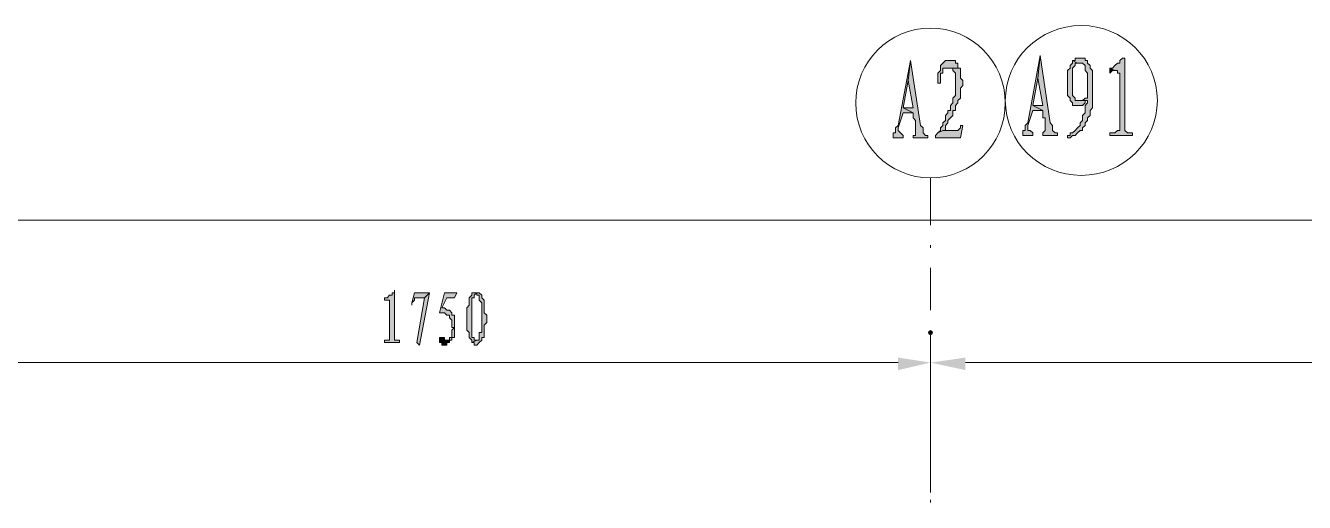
# Model space of a CAD drawing. Header units: millimetres. Extents: x 6 to 291, y 4 to 206.
# Drawn here: x 50 to 71.71, y 169.93 to 178.01 of the extents above; entities that cross this region are included whole.
import ezdxf

# ---------------------------------------------------------------- set-up
doc = ezdxf.new("R2010")
doc.units = ezdxf.units.MM
doc.layers.add('C00-00-00', color=7, linetype='Continuous')

msp = doc.modelspace()

# ---------------------------------------------------------------- hatches: boundary and pattern name
at = {"layer": 'C00-00-00'}
h = msp.add_hatch(color=256, dxfattribs=at)
h.dxf.hatch_style = 2
h.paths.add_polyline_path([(67.225334, 177.50367), (67.013667, 176.36067), (66.971334, 176.318337), (66.971334, 176.276003), (66.971334, 176.23367), (66.929001, 176.23367), (66.929001, 176.191337), (66.929001, 176.149003), (67.098334, 176.149003), (67.098334, 176.191337), (67.056001, 176.23367), (67.013667, 176.23367), (67.013667, 176.318337), (67.098334, 176.572337), (67.267667, 176.572337), (67.098334, 176.657003), (67.183001, 177.12267)])
h = msp.add_hatch(color=256, dxfattribs=at)
h.dxf.hatch_style = 2
h.paths.add_polyline_path([(67.225334, 177.50367), (67.183001, 177.12267), (67.267667, 176.657003), (67.098334, 176.657003), (67.267667, 176.572337), (67.267667, 176.445337), (67.310001, 176.445337), (67.310001, 176.36067), (67.310001, 176.318337), (67.310001, 176.23367), (67.267667, 176.191337), (67.267667, 176.149003), (67.521667, 176.149003), (67.521667, 176.191337), (67.479334, 176.191337), (67.437001, 176.23367), (67.437001, 176.276003), (67.437001, 176.318337), (67.394667, 176.36067)])
h = msp.add_hatch(color=256, dxfattribs=at)
h.dxf.hatch_style = 2
h.paths.add_polyline_path([(67.902671, 177.461336), (67.860337, 177.461336), (67.818004, 177.461336), (67.818004, 177.419002), (67.775671, 177.419002), (67.860337, 177.376669), (67.945004, 177.376669), (67.987337, 177.334336), (67.987337, 177.292002), (67.987337, 177.249669), (68.029671, 177.207336), (68.029671, 177.165002), (68.029671, 177.122669), (68.029671, 176.868669), (68.029671, 176.826336), (68.029671, 176.784002), (67.987337, 176.784002), (67.945004, 176.741669), (68.029671, 176.741669), (68.029671, 176.699336), (67.987337, 176.657002), (67.987337, 176.614669), (67.987337, 176.572336), (67.987337, 176.530002), (67.945004, 176.487669), (67.945004, 176.445336), (67.945004, 176.403002), (67.902671, 176.360669), (67.902671, 176.318336), (67.860337, 176.276002), (67.818004, 176.233669), (67.775671, 176.191336), (67.733337, 176.191336), (67.733337, 176.149002), (67.691004, 176.149002), (67.691004, 176.106669), (67.733337, 176.106669), (67.775671, 176.149002), (67.818004, 176.149002), (67.860337, 176.191336), (67.902671, 176.233669), (67.945004, 176.233669), (67.945004, 176.276002), (67.987337, 176.318336), (67.987337, 176.360669), (68.029671, 176.403002), (68.029671, 176.445336), (68.072004, 176.487669), (68.072004, 176.530002), (68.072004, 176.572336), (68.114337, 176.614669), (68.114337, 176.699336), (68.114337, 176.741669), (68.114337, 177.122669), (68.114337, 177.165002), (68.114337, 177.249669), (68.072004, 177.292002), (68.072004, 177.334336), (68.029671, 177.376669), (68.029671, 177.419002), (67.987337, 177.419002), (67.987337, 177.461336), (67.945004, 177.461336)])
h = msp.add_hatch(color=256, dxfattribs=at)
h.dxf.hatch_style = 2
h.paths.add_polyline_path([(68.664664, 177.461336), (68.62233, 177.461336), (68.579997, 177.419002), (68.579997, 177.376669), (68.537664, 177.376669), (68.49533, 177.334336), (68.452997, 177.292002), (68.410664, 177.292002), (68.49533, 177.249669), (68.537664, 177.249669), (68.537664, 177.207336), (68.579997, 177.207336), (68.579997, 176.233669), (68.537664, 176.233669), (68.49533, 176.191336), (68.452997, 176.191336), (68.410664, 176.191336), (68.410664, 176.149002), (68.791664, 176.149002), (68.791664, 176.191336), (68.74933, 176.191336), (68.706997, 176.191336), (68.664664, 176.233669)])
h = msp.add_hatch(color=256, dxfattribs=at)
h.dxf.hatch_style = 2
h.paths.add_polyline_path([(65.023999, 177.419003), (64.812332, 176.318337), (64.769999, 176.276003), (64.769999, 176.23367), (64.769999, 176.191337), (64.727665, 176.191337), (64.727665, 176.149003), (64.727665, 176.10667), (64.896999, 176.10667), (64.896999, 176.149003), (64.854665, 176.191337), (64.812332, 176.23367), (64.812332, 176.276003), (64.896999, 176.530003), (65.066332, 176.530003), (64.896999, 176.61467), (64.981665, 177.080337)])
h = msp.add_hatch(color=256, dxfattribs=at)
h.dxf.hatch_style = 2
h.paths.add_polyline_path([(65.023999, 177.419003), (64.981665, 177.080337), (65.066332, 176.61467), (64.896999, 176.61467), (65.066332, 176.530003), (65.066332, 176.445337), (65.108665, 176.403003), (65.108665, 176.318337), (65.108665, 176.276003), (65.108665, 176.191337), (65.108665, 176.149003), (65.066332, 176.149003), (65.066332, 176.10667), (65.320332, 176.10667), (65.320332, 176.149003), (65.277999, 176.149003), (65.235665, 176.191337), (65.235665, 176.23367), (65.235665, 176.276003), (65.193332, 176.318337)])
h = msp.add_hatch(color=256, dxfattribs=at)
h.dxf.hatch_style = 2
h.paths.add_polyline_path([(65.828334, 177.292002), (65.659001, 177.292002), (65.701334, 177.292002), (65.743667, 177.292002), (65.743667, 177.249669), (65.786001, 177.207336), (65.786001, 177.165002), (65.786001, 177.122669), (65.786001, 176.911002), (65.786001, 176.826336), (65.743667, 176.784002), (65.743667, 176.741669), (65.743667, 176.699336), (65.701334, 176.657002), (65.701334, 176.614669), (65.701334, 176.572336), (65.659001, 176.572336), (65.659001, 176.530002), (65.616667, 176.487669), (65.616667, 176.445336), (65.616667, 176.403002), (65.574334, 176.360669), (65.574334, 176.318336), (65.532001, 176.276002), (65.532001, 176.233669), (65.489667, 176.191336), (65.574334, 176.233669), (65.616667, 176.233669), (65.616667, 176.276002), (65.616667, 176.318336), (65.659001, 176.360669), (65.659001, 176.403002), (65.701334, 176.445336), (65.743667, 176.487669), (65.743667, 176.530002), (65.743667, 176.572336), (65.786001, 176.572336), (65.786001, 176.614669), (65.786001, 176.657002), (65.828334, 176.699336), (65.828334, 176.741669), (65.870667, 176.784002), (65.870667, 176.826336), (65.870667, 176.868669), (65.870667, 176.953336), (65.913001, 176.995669), (65.913001, 177.080336), (65.870667, 177.122669), (65.870667, 177.207336), (65.870667, 177.249669), (65.870667, 177.292002)])
h = msp.add_hatch(color=256, dxfattribs=at)
h.dxf.hatch_style = 2
h.paths.add_polyline_path([(65.701335, 177.419003), (65.616669, 177.419003), (65.574335, 177.37667), (65.532002, 177.334337), (65.532002, 177.292003), (65.532002, 177.24967), (65.489669, 177.207337), (65.489669, 177.080337), (65.489669, 177.038003), (65.532002, 177.038003), (65.532002, 177.080337), (65.532002, 177.12267), (65.532002, 177.207337), (65.574335, 177.207337), (65.574335, 177.24967), (65.574335, 177.292003), (65.616669, 177.292003), (65.659002, 177.292003), (65.828335, 177.292003), (65.828335, 177.334337), (65.828335, 177.37667), (65.786002, 177.37667), (65.786002, 177.419003)])
h = msp.add_hatch(color=256, dxfattribs=at)
h.dxf.hatch_style = 2
h.paths.add_polyline_path([(67.775668, 177.419003), (67.775668, 177.37667), (67.733334, 177.334337), (67.733334, 177.292003), (67.691001, 177.24967), (67.691001, 177.207337), (67.691001, 177.165003), (67.691001, 176.911003), (67.691001, 176.86867), (67.691001, 176.826337), (67.733334, 176.784003), (67.733334, 176.74167), (67.775668, 176.699337), (67.775668, 176.657003), (67.818001, 176.657003), (67.860334, 176.657003), (67.902668, 176.657003), (67.945001, 176.657003), (67.987334, 176.699337), (67.987334, 176.74167), (67.860334, 176.74167), (67.818001, 176.74167), (67.818001, 176.784003), (67.775668, 176.826337), (67.775668, 176.86867), (67.775668, 176.911003), (67.775668, 177.165003), (67.775668, 177.24967), (67.775668, 177.292003), (67.818001, 177.334337), (67.818001, 177.37667), (67.860334, 177.37667)])
h = msp.add_hatch(color=256, dxfattribs=at)
h.dxf.hatch_style = 2
h.paths.add_polyline_path([(68.410666, 177.292002), (68.410666, 177.207336), (68.452999, 177.249669), (68.495333, 177.249669)])
h = msp.add_hatch(color=256, dxfattribs=at)
h.dxf.hatch_style = 2
h.paths.add_polyline_path([(67.944997, 176.741669), (67.902663, 176.741669), (67.98733, 176.741669), (68.029663, 176.741669)])
h = msp.add_hatch(color=256, dxfattribs=at)
h.dxf.hatch_style = 2
h.paths.add_polyline_path([(65.912999, 176.318336), (65.870665, 176.318336), (65.870665, 176.276002), (65.828332, 176.233669), (65.574332, 176.233669), (65.489665, 176.191336), (65.447332, 176.149002), (65.447332, 176.106669), (65.870665, 176.106669)])
h = msp.add_hatch(color=256, dxfattribs=at)
h.dxf.hatch_style = 2
h.paths.add_polyline_path([(56.261, 173.524336), (56.261, 173.482003), (56.218666, 173.482003), (56.218666, 173.43967), (56.176333, 173.43967), (56.134, 173.397336), (56.091666, 173.397336), (56.091666, 173.355003), (56.176333, 173.355003), (56.176333, 172.67767), (56.091666, 172.67767), (56.091666, 172.635336), (56.345666, 172.635336), (56.345666, 172.67767), (56.303333, 172.67767), (56.261, 172.67767), (56.261, 172.720003)])
h = msp.add_hatch(color=256, dxfattribs=at)
h.dxf.hatch_style = 2
h.paths.add_polyline_path([(56.091667, 173.355003), (56.134001, 173.355003), (56.176335, 173.355003)])
h = msp.add_hatch(color=256, dxfattribs=at)
h.dxf.hatch_style = 2
h.paths.add_polyline_path([(56.853668, 173.482002), (56.599668, 173.482002), (56.557335, 173.312669), (56.557335, 173.270335), (56.557335, 173.312669), (56.599668, 173.355002), (56.599668, 173.397335), (56.642001, 173.397335), (56.769001, 173.397335)])
h = msp.add_hatch(color=256, dxfattribs=at)
h.dxf.hatch_style = 2
h.paths.add_polyline_path([(56.853668, 173.482002), (56.768999, 173.397337), (56.642001, 172.635336), (56.684335, 172.593002)])
h = msp.add_hatch(color=256, dxfattribs=at)
h.dxf.hatch_style = 2
h.paths.add_polyline_path([(57.319333, 173.482002), (57.107666, 173.482002), (57.023, 173.143335), (57.065333, 173.143335), (57.107666, 173.143335), (57.15, 173.101002), (57.192333, 173.101002), (57.192333, 173.058669), (57.234666, 173.016335), (57.234666, 172.974002), (57.234666, 172.889335), (57.277, 172.889335), (57.234666, 172.847002), (57.234666, 172.804669), (57.234666, 172.762335), (57.234666, 172.720002), (57.192333, 172.720002), (57.192333, 172.677669), (57.15, 172.677669), (57.107666, 172.677669), (57.192333, 172.677669), (57.234666, 172.677669), (57.234666, 172.720002), (57.277, 172.720002), (57.277, 172.762335), (57.277, 172.804669), (57.277, 173.058669), (57.277, 173.101002), (57.234666, 173.101002), (57.234666, 173.143335), (57.192333, 173.185669), (57.15, 173.185669), (57.107666, 173.228002), (57.065333, 173.228002), (57.15, 173.397335), (57.277, 173.397335)])
h = msp.add_hatch(color=256, dxfattribs=at)
h.dxf.hatch_style = 2
h.paths.add_polyline_path([(57.573335, 173.482002), (57.573335, 173.439669), (57.531002, 173.397335), (57.531002, 173.355002), (57.531002, 173.270335), (57.488668, 173.228002), (57.488668, 172.847002), (57.531002, 172.804669), (57.531002, 172.762335), (57.531002, 172.720002), (57.573335, 172.677669), (57.573335, 172.635335), (57.658002, 172.677669), (57.615668, 172.677669), (57.615668, 172.720002), (57.573335, 172.720002), (57.573335, 172.804669), (57.573335, 172.847002), (57.573335, 173.270335), (57.573335, 173.312669), (57.573335, 173.397335), (57.615668, 173.397335), (57.615668, 173.439669), (57.658002, 173.482002)])
h = msp.add_hatch(color=256, dxfattribs=at)
h.dxf.hatch_style = 2
h.paths.add_polyline_path([(57.657999, 173.482002), (57.615666, 173.482002), (57.573333, 173.482002), (57.657999, 173.482002), (57.657999, 173.439669), (57.700333, 173.439669), (57.700333, 173.397335), (57.700333, 173.355002), (57.742666, 173.312669), (57.742666, 173.058669), (57.742666, 173.016335), (57.742666, 172.804669), (57.700333, 172.804669), (57.700333, 172.720002), (57.700333, 172.677669), (57.657999, 172.677669), (57.573333, 172.635335), (57.615666, 172.635335), (57.615666, 172.593002), (57.657999, 172.593002), (57.700333, 172.635335), (57.742666, 172.677669), (57.742666, 172.720002), (57.784999, 172.720002), (57.784999, 172.804669), (57.784999, 172.931669), (57.827333, 172.974002), (57.827333, 173.101002), (57.784999, 173.143335), (57.784999, 173.270335), (57.784999, 173.312669), (57.784999, 173.355002), (57.742666, 173.397335), (57.742666, 173.439669), (57.700333, 173.482002)])
h = msp.add_hatch(color=256, dxfattribs=at)
h.dxf.hatch_style = 2
h.paths.add_polyline_path([(57.065331, 172.720001), (57.022998, 172.720001), (57.022998, 172.635334), (57.065331, 172.635334), (57.065331, 172.593001), (57.149998, 172.593001), (57.149998, 172.635334), (57.192331, 172.635334), (57.192331, 172.677667), (57.107665, 172.677667), (57.107665, 172.720001)])
h = msp.add_hatch(color=256, dxfattribs=at)
h.dxf.hatch_style = 2
h.paths.add_polyline_path([(65.362665, 172.847003), (65.332767, 172.834567), (65.320331, 172.804669), (65.332767, 172.774771), (65.362665, 172.762336), (65.392563, 172.774771), (65.404998, 172.804669), (65.392563, 172.834567)])
h = msp.add_hatch(color=256, dxfattribs=at)
h.dxf.hatch_style = 2
h.paths.add_polyline_path([(64.812335, 172.381334), (64.812335, 172.169671), (65.362665, 172.29667)])
h = msp.add_hatch(color=256, dxfattribs=at)
h.dxf.hatch_style = 2
h.paths.add_polyline_path([(65.955333, 172.381334), (65.955333, 172.169671), (65.362665, 172.29667)])

# ---------------------------------------------------------------- linework, layer by layer
at = {"layer": 'C00-00-00', "lineweight": 13}
for points in [[(67.225334, 177.50367), (67.013667, 176.36067), (66.971334, 176.318337), (66.971334, 176.276003), (66.971334, 176.23367), (66.929001, 176.23367), (66.929001, 176.191337), (66.929001, 176.149003), (67.098334, 176.149003), (67.098334, 176.191337), (67.056001, 176.23367), (67.013667, 176.23367), (67.013667, 176.318337), (67.098334, 176.572337), (67.267667, 176.572337), (67.098334, 176.657003), (67.183001, 177.12267)], [(67.225334, 177.50367), (67.183001, 177.12267), (67.267667, 176.657003), (67.098334, 176.657003), (67.267667, 176.572337), (67.267667, 176.445337), (67.310001, 176.445337), (67.310001, 176.36067), (67.310001, 176.318337), (67.310001, 176.23367), (67.267667, 176.191337), (67.267667, 176.149003), (67.521667, 176.149003), (67.521667, 176.191337), (67.479334, 176.191337), (67.437001, 176.23367), (67.437001, 176.276003), (67.437001, 176.318337), (67.394667, 176.36067)], [(67.902671, 177.461336), (67.860337, 177.461336), (67.818004, 177.461336), (67.818004, 177.419002), (67.775671, 177.419002), (67.860337, 177.376669), (67.945004, 177.376669), (67.987337, 177.334336), (67.987337, 177.292002), (67.987337, 177.249669), (68.029671, 177.207336), (68.029671, 177.165002), (68.029671, 177.122669), (68.029671, 176.868669), (68.029671, 176.826336), (68.029671, 176.784002), (67.987337, 176.784002), (67.945004, 176.741669), (68.029671, 176.741669), (68.029671, 176.699336), (67.987337, 176.657002), (67.987337, 176.614669), (67.987337, 176.572336), (67.987337, 176.530002), (67.945004, 176.487669), (67.945004, 176.445336), (67.945004, 176.403002), (67.902671, 176.360669), (67.902671, 176.318336), (67.860337, 176.276002), (67.818004, 176.233669), (67.775671, 176.191336), (67.733337, 176.191336), (67.733337, 176.149002), (67.691004, 176.149002), (67.691004, 176.106669), (67.733337, 176.106669), (67.775671, 176.149002), (67.818004, 176.149002), (67.860337, 176.191336), (67.902671, 176.233669), (67.945004, 176.233669), (67.945004, 176.276002), (67.987337, 176.318336), (67.987337, 176.360669), (68.029671, 176.403002), (68.029671, 176.445336), (68.072004, 176.487669), (68.072004, 176.530002), (68.072004, 176.572336), (68.114337, 176.614669), (68.114337, 176.699336), (68.114337, 176.741669), (68.114337, 177.122669), (68.114337, 177.165002), (68.114337, 177.249669), (68.072004, 177.292002), (68.072004, 177.334336), (68.029671, 177.376669), (68.029671, 177.419002), (67.987337, 177.419002), (67.987337, 177.461336), (67.945004, 177.461336)], [(68.664664, 177.461336), (68.62233, 177.461336), (68.579997, 177.419002), (68.579997, 177.376669), (68.537664, 177.376669), (68.49533, 177.334336), (68.452997, 177.292002), (68.410664, 177.292002), (68.49533, 177.249669), (68.537664, 177.249669), (68.537664, 177.207336), (68.579997, 177.207336), (68.579997, 176.233669), (68.537664, 176.233669), (68.49533, 176.191336), (68.452997, 176.191336), (68.410664, 176.191336), (68.410664, 176.149002), (68.791664, 176.149002), (68.791664, 176.191336), (68.74933, 176.191336), (68.706997, 176.191336), (68.664664, 176.233669)], [(65.023999, 177.419003), (64.812332, 176.318337), (64.769999, 176.276003), (64.769999, 176.23367), (64.769999, 176.191337), (64.727665, 176.191337), (64.727665, 176.149003), (64.727665, 176.10667), (64.896999, 176.10667), (64.896999, 176.149003), (64.854665, 176.191337), (64.812332, 176.23367), (64.812332, 176.276003), (64.896999, 176.530003), (65.066332, 176.530003), (64.896999, 176.61467), (64.981665, 177.080337)], [(65.023999, 177.419003), (64.981665, 177.080337), (65.066332, 176.61467), (64.896999, 176.61467), (65.066332, 176.530003), (65.066332, 176.445337), (65.108665, 176.403003), (65.108665, 176.318337), (65.108665, 176.276003), (65.108665, 176.191337), (65.108665, 176.149003), (65.066332, 176.149003), (65.066332, 176.10667), (65.320332, 176.10667), (65.320332, 176.149003), (65.277999, 176.149003), (65.235665, 176.191337), (65.235665, 176.23367), (65.235665, 176.276003), (65.193332, 176.318337)], [(65.828334, 177.292002), (65.659001, 177.292002), (65.701334, 177.292002), (65.743667, 177.292002), (65.743667, 177.249669), (65.786001, 177.207336), (65.786001, 177.165002), (65.786001, 177.122669), (65.786001, 176.911002), (65.786001, 176.826336), (65.743667, 176.784002), (65.743667, 176.741669), (65.743667, 176.699336), (65.701334, 176.657002), (65.701334, 176.614669), (65.701334, 176.572336), (65.659001, 176.572336), (65.659001, 176.530002), (65.616667, 176.487669), (65.616667, 176.445336), (65.616667, 176.403002), (65.574334, 176.360669), (65.574334, 176.318336), (65.532001, 176.276002), (65.532001, 176.233669), (65.489667, 176.191336), (65.574334, 176.233669), (65.616667, 176.233669), (65.616667, 176.276002), (65.616667, 176.318336), (65.659001, 176.360669), (65.659001, 176.403002), (65.701334, 176.445336), (65.743667, 176.487669), (65.743667, 176.530002), (65.743667, 176.572336), (65.786001, 176.572336), (65.786001, 176.614669), (65.786001, 176.657002), (65.828334, 176.699336), (65.828334, 176.741669), (65.870667, 176.784002), (65.870667, 176.826336), (65.870667, 176.868669), (65.870667, 176.953336), (65.913001, 176.995669), (65.913001, 177.080336), (65.870667, 177.122669), (65.870667, 177.207336), (65.870667, 177.249669), (65.870667, 177.292002)], [(65.701335, 177.419003), (65.616669, 177.419003), (65.574335, 177.37667), (65.532002, 177.334337), (65.532002, 177.292003), (65.532002, 177.24967), (65.489669, 177.207337), (65.489669, 177.080337), (65.489669, 177.038003), (65.532002, 177.038003), (65.532002, 177.080337), (65.532002, 177.12267), (65.532002, 177.207337), (65.574335, 177.207337), (65.574335, 177.24967), (65.574335, 177.292003), (65.616669, 177.292003), (65.659002, 177.292003), (65.828335, 177.292003), (65.828335, 177.334337), (65.828335, 177.37667), (65.786002, 177.37667), (65.786002, 177.419003)], [(67.775668, 177.419003), (67.775668, 177.37667), (67.733334, 177.334337), (67.733334, 177.292003), (67.691001, 177.24967), (67.691001, 177.207337), (67.691001, 177.165003), (67.691001, 176.911003), (67.691001, 176.86867), (67.691001, 176.826337), (67.733334, 176.784003), (67.733334, 176.74167), (67.775668, 176.699337), (67.775668, 176.657003), (67.818001, 176.657003), (67.860334, 176.657003), (67.902668, 176.657003), (67.945001, 176.657003), (67.987334, 176.699337), (67.987334, 176.74167), (67.860334, 176.74167), (67.818001, 176.74167), (67.818001, 176.784003), (67.775668, 176.826337), (67.775668, 176.86867), (67.775668, 176.911003), (67.775668, 177.165003), (67.775668, 177.24967), (67.775668, 177.292003), (67.818001, 177.334337), (67.818001, 177.37667), (67.860334, 177.37667)], [(68.410666, 177.292002), (68.410666, 177.207336), (68.452999, 177.249669), (68.495333, 177.249669)], [(67.944997, 176.741669), (67.902663, 176.741669), (67.98733, 176.741669), (68.029663, 176.741669)], [(65.912999, 176.318336), (65.870665, 176.318336), (65.870665, 176.276002), (65.828332, 176.233669), (65.574332, 176.233669), (65.489665, 176.191336), (65.447332, 176.149002), (65.447332, 176.106669), (65.870665, 176.106669)], [(56.261, 173.524336), (56.261, 173.482003), (56.218666, 173.482003), (56.218666, 173.43967), (56.176333, 173.43967), (56.134, 173.397336), (56.091666, 173.397336), (56.091666, 173.355003), (56.176333, 173.355003), (56.176333, 172.67767), (56.091666, 172.67767), (56.091666, 172.635336), (56.345666, 172.635336), (56.345666, 172.67767), (56.303333, 172.67767), (56.261, 172.67767), (56.261, 172.720003)], [(56.091667, 173.355003), (56.134001, 173.355003), (56.176335, 173.355003)], [(56.853668, 173.482002), (56.599668, 173.482002), (56.557335, 173.312669), (56.557335, 173.270335), (56.557335, 173.312669), (56.599668, 173.355002), (56.599668, 173.397335), (56.642001, 173.397335), (56.769001, 173.397335)], [(56.853668, 173.482002), (56.768999, 173.397337), (56.642001, 172.635336), (56.684335, 172.593002)], [(57.319333, 173.482002), (57.107666, 173.482002), (57.023, 173.143335), (57.065333, 173.143335), (57.107666, 173.143335), (57.15, 173.101002), (57.192333, 173.101002), (57.192333, 173.058669), (57.234666, 173.016335), (57.234666, 172.974002), (57.234666, 172.889335), (57.277, 172.889335), (57.234666, 172.847002), (57.234666, 172.804669), (57.234666, 172.762335), (57.234666, 172.720002), (57.192333, 172.720002), (57.192333, 172.677669), (57.15, 172.677669), (57.107666, 172.677669), (57.192333, 172.677669), (57.234666, 172.677669), (57.234666, 172.720002), (57.277, 172.720002), (57.277, 172.762335), (57.277, 172.804669), (57.277, 173.058669), (57.277, 173.101002), (57.234666, 173.101002), (57.234666, 173.143335), (57.192333, 173.185669), (57.15, 173.185669), (57.107666, 173.228002), (57.065333, 173.228002), (57.15, 173.397335), (57.277, 173.397335)], [(57.573335, 173.482002), (57.573335, 173.439669), (57.531002, 173.397335), (57.531002, 173.355002), (57.531002, 173.270335), (57.488668, 173.228002), (57.488668, 172.847002), (57.531002, 172.804669), (57.531002, 172.762335), (57.531002, 172.720002), (57.573335, 172.677669), (57.573335, 172.635335), (57.658002, 172.677669), (57.615668, 172.677669), (57.615668, 172.720002), (57.573335, 172.720002), (57.573335, 172.804669), (57.573335, 172.847002), (57.573335, 173.270335), (57.573335, 173.312669), (57.573335, 173.397335), (57.615668, 173.397335), (57.615668, 173.439669), (57.658002, 173.482002)], [(57.657999, 173.482002), (57.615666, 173.482002), (57.573333, 173.482002), (57.657999, 173.482002), (57.657999, 173.439669), (57.700333, 173.439669), (57.700333, 173.397335), (57.700333, 173.355002), (57.742666, 173.312669), (57.742666, 173.058669), (57.742666, 173.016335), (57.742666, 172.804669), (57.700333, 172.804669), (57.700333, 172.720002), (57.700333, 172.677669), (57.657999, 172.677669), (57.573333, 172.635335), (57.615666, 172.635335), (57.615666, 172.593002), (57.657999, 172.593002), (57.700333, 172.635335), (57.742666, 172.677669), (57.742666, 172.720002), (57.784999, 172.720002), (57.784999, 172.804669), (57.784999, 172.931669), (57.827333, 172.974002), (57.827333, 173.101002), (57.784999, 173.143335), (57.784999, 173.270335), (57.784999, 173.312669), (57.784999, 173.355002), (57.742666, 173.397335), (57.742666, 173.439669), (57.700333, 173.482002)], [(57.065331, 172.720001), (57.022998, 172.720001), (57.022998, 172.635334), (57.065331, 172.635334), (57.065331, 172.593001), (57.149998, 172.593001), (57.149998, 172.635334), (57.192331, 172.635334), (57.192331, 172.677667), (57.107665, 172.677667), (57.107665, 172.720001)]]:
    msp.add_lwpolyline(points, close=True, dxfattribs=at)
at = {"layer": 'C00-00-00', "lineweight": 5}
for points in [[(65.362665, 174.625004), (65.362665, 175.429336)], [(40.470669, 174.709669), (183.472667, 174.709669)], [(65.362665, 174.244003), (65.362665, 174.286338)], [(65.362665, 173.18567), (65.362665, 173.905337)], [(65.362665, 170.095334), (65.362665, 172.762335)], [(65.362665, 170.222337), (65.362665, 172.762335)], [(65.362665, 171.746336), (65.362665, 172.466003)], [(49.148999, 172.29667), (64.812335, 172.29667)], [(65.955333, 172.29667), (90.254665, 172.29667)], [(65.362665, 171.365335), (65.362665, 171.40767)], [(65.362665, 170.307002), (65.362665, 171.026669)], [(65.362665, 169.926001), (65.362665, 169.968336)]]:
    msp.add_lwpolyline(points, dxfattribs=at)
msp.add_circle((65.362666, 176.699336), 1.27, dxfattribs=at)
msp.add_ellipse((67.923835, 176.741669), major_axis=(1.291167, 0), ratio=0.983607, start_param=0, end_param=6.283185, dxfattribs=at)

doc.saveas('drawing.dxf')
